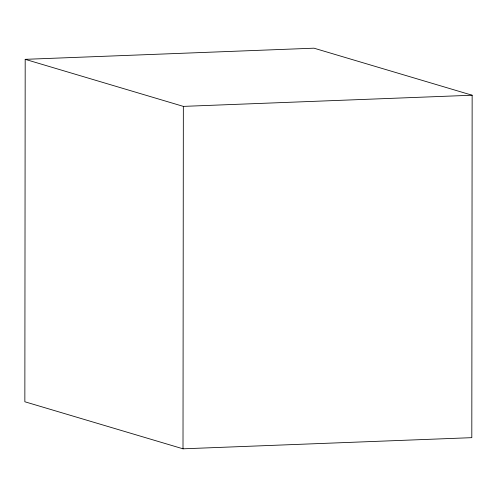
<?xml version="1.0" encoding="UTF-8"?>
<svg xmlns="http://www.w3.org/2000/svg" width="497" height="497" viewBox="0 0 497 497"><rect width="100%" height="100%" fill="white"/><g stroke="black" fill="none" stroke-linecap="round" stroke-linejoin="round"><path stroke-width="0.75" d="M25.192 59.336L24.85 401.769L183.008 448.816L471.808 437.664L472.15 95.231L313.992 48.184L25.192 59.336L183.343 106.383L472.15 95.231M183.008 448.816L183.343 106.383"/></g></svg>
